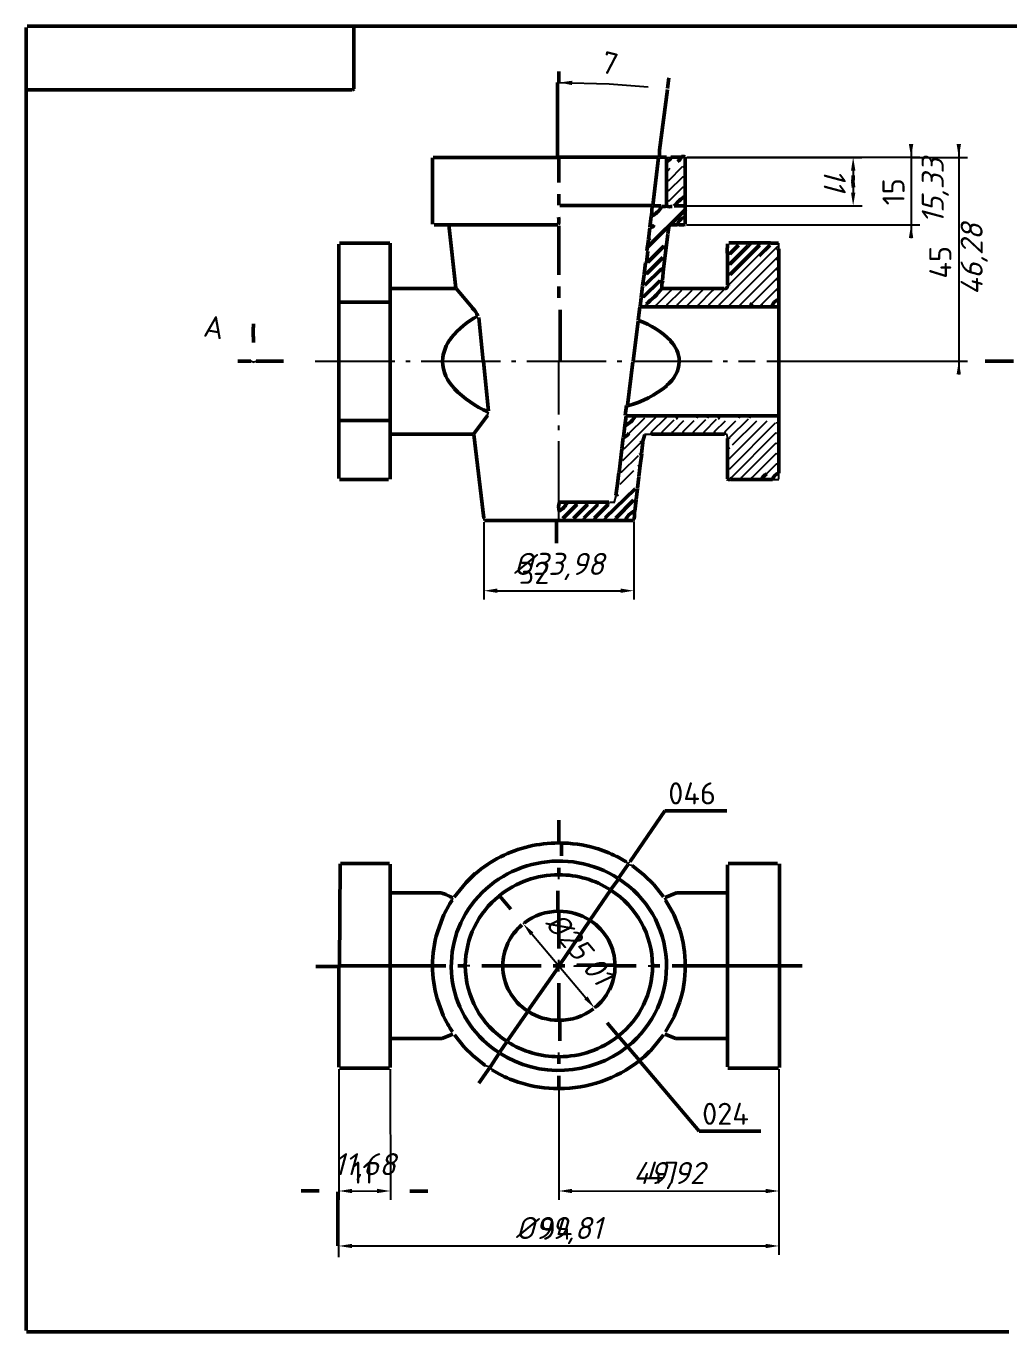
# Model space of a CAD drawing. Header units: millimetres. Extents: x 0 to 420, y -5 to 297.
# Drawn here: x 0.3 to 223.2, y 0.3 to 296.7 of the extents above; entities that cross this region are included whole.
import ezdxf

# ---------------------------------------------------------------- set-up
doc = ezdxf.new("R2010")
doc.units = ezdxf.units.MM
doc.linetypes.add('CENTER', pattern=[24, 18, -2.5, 1, -2.5])
for name, color, linetype, lineweight in [('AXIS', 1, 'CENTER', 25), ('DIMS', 4, 'Continuous', 25), ('MAIN', 7, 'Continuous', 50), ('TEXT', 7, 'Continuous', 25), ('THIN', 3, 'Continuous', 25)]:
    doc.layers.add(name, color=color, linetype=linetype, lineweight=lineweight)
doc.styles.add('ESKD', font='isocpeur.ttf', dxfattribs={"oblique": 15})
doc.dimstyles.new('ESKD', dxfattribs={"dimtxt": 5, "dimasz": 3, "dimexe": 2, "dimexo": 0, "dimgap": 1, "dimtad": 1, "dimtxsty": 'ESKD', "dimcen": 2.5, "dimclrd": 256, "dimclre": 256, "dimclrt": 256, "dimadec": 0, "dimazin": 3, "dimtfac": 1, "dimtmove": 0, "dimatfit": 3, "dimlwd": 25, "dimlwe": 25})

# ---------------------------------------------------------------- blocks, each defined once
blk = doc.blocks.new('_CLOSEDFILLED')
at = {"color": 0, "linetype": 'BYBLOCK'}
blk.add_solid([(-1, 0.164), (0, 0), (-1, -0.164)], dxfattribs=at)
blk = doc.blocks.new('*D5')
at = {"lineweight": 25}
for p, q in [((113.05, 92.95), (114.58, 94.24)), ((114.99, 90.66), (127.27, 76.15)), ((129.21, 73.86), (130.73, 75.15))]:
    blk.add_line(p, q, dxfattribs=at)
at = {"layer": 'Defpoints'}
for p in [(113.05, 92.95), (113.05, 92.95), (129.21, 73.86)]:
    blk.add_point(p, dxfattribs=at)
at = {"layer": 'DIMS', "xscale": 3, "yscale": 3}
for p, rotation in [((113.05, 92.95), 130.23341944455308), ((129.21, 73.86), -49.76658055544692)]:
    blk.add_blockref('_CLOSEDFILLED', p, dxfattribs=dict(at, rotation=rotation))
at = {"layer": 'DIMS', "insert": (125.33, 86.95), "char_height": 5, "attachment_point": 5, "rotation": 310.2334, "style": 'ESKD'}
blk.add_mtext('%%c25,01', dxfattribs=at)

msp = doc.modelspace()

# ---------------------------------------------------------------- hatches: boundary and pattern name
at = {"layer": 'THIN'}
h = msp.add_hatch(dxfattribs=at)
h.set_pattern_fill('ANSI31', scale=0.527559)
h.set_pattern_definition([(45, (-0.9708, 0.9708), (-1.184404, 1.184404), [])])
h.paths.add_polyline_path([(148.044, 266.012), (146.01, 264.034), (146.598, 263.595), (146.824, 263.111), (146.688, 262.408), (146.01, 261.705), (146.553, 261.265), (146.779, 260.782), (146.643, 260.078), (146.01, 259.419), (146.598, 258.979), (146.824, 258.496), (146.688, 257.793), (146.01, 257.089), (146.191, 256.958), (149.309, 260.122), (148.631, 260.694), (148.496, 261.397), (149.309, 262.452), (148.677, 263.023), (148.541, 263.727), (149.354, 264.781), (148.631, 265.045)])
h = msp.add_hatch(dxfattribs=at)
h.set_pattern_fill('ANSI31', scale=0.527559)
h.set_pattern_definition([(45, (-0.0683, 0.0683), (-1.184404, 1.184404), [])])
h.paths.add_polyline_path([(170.775, 247.112), (169.283, 247.112), (166.753, 244.606), (166.708, 244.738), (169.012, 246.98), (169.012, 247.156), (166.979, 247.156), (159.658, 240.035), (159.658, 238.057), (159.793, 237.837), (159.477, 236.87), (156.269, 236.738), (144.429, 236.826), (140.994, 233.486), (140.994, 233.31), (145.423, 233.31), (145.558, 233.442), (145.694, 233.31), (147.818, 233.31), (147.954, 233.442), (148.089, 233.31), (154.958, 233.31), (155.094, 233.442), (155.229, 233.31), (157.353, 233.31), (157.489, 233.442), (157.624, 233.31), (164.493, 233.31), (164.764, 233.574), (164.81, 233.31), (169.238, 233.31), (170.775, 234.804), (170.775, 236.782), (170.639, 236.87), (170.775, 237.134), (170.775, 239.068), (170.639, 239.112), (170.775, 239.464), (170.775, 241.398), (170.639, 241.573), (170.775, 241.793), (170.775, 243.727), (170.594, 243.859), (170.775, 244.079), (170.775, 246.057), (170.594, 246.189), (170.775, 246.408)])
h = msp.add_hatch(dxfattribs=at)
h.set_pattern_fill('ANSI31', scale=0.527559)
h.set_pattern_definition([(45, (-0.4197, 0.4197), (-1.184404, 1.184404), [])])
h.paths.add_polyline_path([(134.577, 190.235), (134.668, 190.147), (138.825, 194.366), (138.192, 194.938), (138.057, 195.641), (138.283, 196.125), (139.051, 196.916), (138.373, 197.619), (138.373, 198.322), (139.413, 199.509), (138.87, 199.949), (138.644, 200.432), (138.78, 201.135), (139.729, 202.146), (139.141, 202.674), (139.006, 203.421), (139.458, 204.168), (140.633, 205.223), (141.536, 205.223), (142.214, 204.52), (143.028, 205.223), (143.796, 205.267), (144.609, 204.52), (145.332, 205.179), (145.875, 205.311), (146.553, 205.091), (147.005, 204.564), (147.954, 205.311), (148.812, 205.223), (149.4, 204.564), (150.077, 205.179), (150.62, 205.311), (151.298, 205.091), (151.75, 204.52), (152.473, 205.179), (153.015, 205.311), (153.693, 205.091), (154.145, 204.52), (155.094, 205.267), (155.862, 205.223), (156.54, 204.564), (157.353, 205.267), (158.257, 205.267), (158.935, 204.564), (159.703, 204.168), (159.929, 203.685), (159.884, 203.245), (160.426, 202.806), (160.652, 202.322), (160.516, 201.619), (159.884, 200.916), (160.381, 200.52), (160.607, 200.037), (160.471, 199.333), (159.793, 198.63), (160.381, 198.19), (160.607, 197.707), (160.471, 197.004), (159.793, 196.3), (160.381, 195.861), (160.607, 195.377), (160.562, 194.85), (160.11, 194.279), (160.2, 194.191), (160.923, 194.85), (161.465, 194.982), (162.143, 194.762), (162.595, 194.191), (163.318, 194.85), (163.906, 194.982), (164.584, 194.762), (165.036, 194.191), (166.798, 195.729), (167.611, 195.685), (168.244, 195.07), (170.549, 197.311), (169.916, 197.751), (169.69, 198.234), (169.826, 198.938), (170.504, 199.685), (169.916, 200.212), (169.781, 200.916), (170.594, 201.971), (169.916, 202.542), (169.781, 203.245), (170.594, 204.3), (169.916, 204.872), (169.781, 205.575), (170.549, 206.586), (169.826, 206.849), (169.238, 207.816), (168.515, 207.157), (167.973, 207.025), (167.295, 207.245), (166.843, 207.816), (166.12, 207.157), (165.578, 207.025), (164.855, 207.245), (164.403, 207.816), (163.499, 207.113), (162.686, 207.157), (162.053, 207.773), (161.375, 207.157), (160.833, 207.025), (160.155, 207.245), (159.703, 207.816), (159.025, 207.157), (158.347, 206.937), (157.624, 207.157), (157.172, 207.729), (156.585, 207.201), (155.997, 207.069), (155.455, 207.201), (154.913, 207.773), (153.964, 207.025), (153.105, 207.113), (152.518, 207.773), (151.84, 207.157), (151.298, 207.025), (150.62, 207.245), (150.168, 207.816), (149.49, 207.157), (148.812, 206.937), (148.134, 207.157), (147.682, 207.685), (146.959, 207.069), (146.191, 207.025), (145.332, 207.816), (144.383, 207.069), (143.525, 207.157), (142.937, 207.816), (142.26, 207.201), (141.717, 207.069), (141.039, 207.289), (140.587, 207.86), (137.017, 204.212), (137.65, 203.641), (137.786, 202.938), (137.56, 202.454), (135.978, 200.872), (136.566, 200.344), (136.701, 199.597), (136.475, 199.114), (135.571, 198.19), (136.159, 197.663), (136.294, 196.916), (136.068, 196.432), (135.21, 195.553), (135.888, 194.982), (136.023, 194.279), (135.797, 193.795), (134.893, 192.872), (135.526, 192.301), (135.662, 191.597), (135.436, 191.114)])

# ---------------------------------------------------------------- linework, layer by layer
at = {"layer": 'AXIS'}
for p, q in [((65.888, 220.612), (165.623, 220.612)), ((121.127, 184.52), (121.127, 220.564))]:
    msp.add_line(p, q, dxfattribs=at)
at = {"layer": 'MAIN'}
for p, q in [((0.497, 296.684), (74.564, 296.684)), ((74.609, 282.451), (74.609, 296.648)), ((419.593, 296.675), (74.655, 296.675)), ((0.294, 282.231), (0.294, 296.341)), ((121.124, 283.989), (121.124, 286.407)), ((145.739, 282.495), (146.056, 284.913)), ((0.294, 0.615), (0.294, 282.231)), ((0.316, 282.231), (74.203, 282.231)), ((120.823, 266.969), (120.823, 283.901)), ((143.977, 268.561), (145.784, 282.275)), ((92.469, 251.771), (92.469, 266.803)), ((92.595, 266.886), (121.065, 266.886)), ((121.133, 261.221), (121.133, 266.882)), ((121.156, 266.926), (143.706, 266.926)), ((142.44, 255.956), (143.751, 266.882)), ((145.559, 266.904), (143.931, 266.904)), ((143.932, 266.969), (143.932, 268.563)), ((145.558, 255.903), (145.558, 266.882)), ((146.553, 266.926), (148.857, 266.926)), ((149.806, 251.771), (149.806, 266.935)), ((121.133, 256.078), (121.133, 258.54)), ((142.26, 255.934), (121.336, 255.934)), ((141.102, 246.327), (149.902, 255.127)), ((142.124, 253.617), (142.305, 255.868)), ((142.485, 255.897), (144.293, 255.897)), ((149.354, 255.912), (147.275, 255.912)), ((141.771, 251.028), (142.088, 253.578)), ((92.866, 251.595), (120.93, 251.595)), ((97.792, 237.178), (96.165, 251.551)), ((121.133, 240.255), (121.133, 251.375)), ((141.446, 248.299), (141.762, 250.936)), ((144.875, 241.618), (145.835, 249.485)), ((145.83, 249.529), (146.155, 251.498)), ((71.22, 194.015), (71.22, 247.2)), ((82.825, 247.424), (71.401, 247.424)), ((82.875, 237.134), (82.875, 247.402)), ((141.111, 245.708), (141.427, 248.257)), ((141.335, 243.131), (144.946, 246.741)), ((162.008, 247.463), (159.703, 247.463)), ((159.898, 244.988), (161.904, 246.994)), ((159.913, 242.643), (164.103, 246.833)), ((159.975, 240.34), (166.617, 246.982)), ((162.098, 247.463), (169.148, 247.463)), ((166.578, 244.512), (169.051, 246.986)), ((170.956, 247.433), (169.238, 247.433)), ((171.017, 195.246), (171.017, 246.145)), ((140.977, 242.995), (141.342, 245.632)), ((141.019, 240.493), (144.675, 244.148)), ((159.342, 237.925), (159.342, 244.782)), ((140.136, 237.749), (140.452, 240.343)), ((140.451, 240.387), (140.767, 242.936)), ((140.658, 237.856), (144.313, 241.511)), ((144.609, 239.024), (144.881, 241.617)), ((82.902, 234.101), (82.902, 237.134)), ((82.924, 237.134), (97.747, 237.134)), ((101.507, 232.783), (97.837, 237.134)), ((121.133, 235.024), (121.133, 237.618)), ((139.796, 235.109), (140.112, 237.659)), ((140.341, 235.219), (143.997, 238.874)), ((144.564, 237.134), (158.528, 237.134)), ((139.548, 233.046), (139.774, 235.024)), ((71.265, 234.057), (82.834, 234.057)), ((82.879, 207.245), (82.879, 234.013)), ((121.389, 220.65), (121.389, 232.298)), ((139.141, 229.838), (139.503, 232.958)), ((139.593, 233.002), (171.001, 233.002)), ((103.983, 220.651), (102.944, 230.541)), ((138.001, 220.647), (139.13, 229.745)), ((48.309, 220.607), (51.291, 220.607)), ((52.466, 220.607), (58.702, 220.607)), ((105.203, 209.267), (104.028, 220.563)), ((136.701, 210.586), (137.876, 220.519)), ((217.818, 220.607), (224.28, 220.607)), ((136.173, 208.285), (136.489, 210.571)), ((101.814, 204.124), (104.905, 208.344)), ((136.114, 206.058), (136.385, 208.168)), ((136.43, 208.212), (171.001, 208.212)), ((71.265, 207.201), (82.834, 207.201)), ((82.902, 204.08), (82.902, 207.157)), ((135.752, 203.377), (136.114, 206.014)), ((82.875, 193.848), (82.875, 204.081)), ((82.924, 204.08), (101.769, 204.08)), ((104.074, 185.004), (101.814, 204.036)), ((135.43, 200.741), (135.746, 203.29)), ((139.91, 199.685), (140.181, 202.278)), ((140.131, 202.29), (140.592, 204.007)), ((142.124, 204.08), (158.709, 204.08)), ((159.342, 196.169), (159.342, 203.069)), ((134.775, 195.419), (135.419, 200.698)), ((139.599, 197.047), (139.915, 199.64)), ((139.285, 194.453), (139.601, 197.003)), ((159.36, 193.927), (159.36, 196.081)), ((82.518, 193.777), (71.356, 193.777)), ((134.08, 190.147), (134.442, 192.784)), ((134.448, 192.827), (134.764, 195.377)), ((138.961, 191.817), (139.277, 194.41)), ((160.11, 193.751), (169.555, 193.751)), ((131.64, 185.092), (138.464, 191.685)), ((138.636, 189.225), (138.953, 191.774)), ((121.291, 188.608), (132.498, 188.608)), ((122.016, 184.931), (125.194, 188.11)), ((124.411, 184.931), (127.589, 188.11)), ((126.826, 184.982), (129.946, 188.103)), ((129.221, 184.982), (132.341, 188.103)), ((134.029, 185.008), (138.085, 189.065)), ((138.323, 186.587), (138.639, 189.18)), ((104.254, 184.477), (137.966, 184.477)), ((120.572, 179.369), (120.572, 184.424)), ((137.295, 107.081), (145.175, 118.577)), ((159.206, 118.554), (145.197, 118.554)), ((121.124, 111.337), (121.124, 116.479)), ((121.712, 108.401), (121.712, 111.258)), ((136.375, 107.029), (134.226, 108.269)), ((71.346, 83.469), (71.5, 106.544)), ((82.744, 106.655), (71.582, 106.655)), ((82.902, 99.952), (82.902, 106.458)), ((100.122, 102.3), (102.151, 104.329)), ((121.133, 104.128), (121.133, 105.667)), ((134.689, 103.278), (136.768, 106.311)), ((140.497, 103.996), (137.74, 106.159)), ((142.662, 101.839), (140.501, 104)), ((159.342, 83.469), (159.342, 106.326)), ((159.522, 106.655), (170.73, 106.655)), ((171.179, 60.35), (171.179, 106.546)), ((97.385, 99.029), (100.097, 102.326)), ((132.905, 100.7), (134.622, 103.117)), ((144.853, 99.073), (142.666, 101.842)), ((82.902, 83.469), (82.902, 99.908)), ((82.97, 99.952), (94.448, 99.952)), ((110.265, 96.304), (107.644, 99.293)), ((120.891, 95.865), (120.891, 100.437)), ((128.205, 93.843), (132.86, 100.568)), ((145.242, 98.897), (147.818, 99.952)), ((147.24, 95.04), (145.35, 98.315)), ((159.296, 99.952), (147.818, 99.952)), ((121.133, 87.381), (121.133, 95.777)), ((148.559, 91.601), (147.221, 95.029)), ((93.571, 91.074), (94.819, 94.458)), ((121.4, 83.777), (128.16, 93.667)), ((65.979, 83.252), (71.176, 83.252)), ((71.22, 60.437), (71.22, 83.382)), ((71.265, 83.425), (95.487, 83.425)), ((82.902, 66.899), (82.902, 83.382)), ((98.244, 83.404), (99.871, 83.404)), ((103.667, 83.404), (108.367, 83.404)), ((117.089, 83.404), (108.457, 83.404)), ((114.106, 73.184), (121.02, 83.118)), ((119.845, 83.404), (122.466, 83.404)), ((125.222, 83.564), (133.808, 83.564)), ((133.899, 83.425), (138.644, 83.425)), ((144.067, 83.404), (142.395, 83.404)), ((146.824, 83.404), (149.761, 83.404)), ((149.852, 83.425), (171.001, 83.425)), ((159.364, 66.943), (159.364, 83.382)), ((176.333, 83.404), (171.091, 83.404)), ((121.124, 71.118), (121.124, 79.514)), ((94.909, 72.173), (93.526, 75.909)), ((147.312, 71.997), (148.514, 75.074)), ((109.406, 66.327), (114.061, 73.052)), ((145.298, 68.451), (147.337, 71.983)), ((121.381, 66.416), (121.381, 71.031)), ((134.606, 67.5), (132.075, 70.489)), ((82.902, 60.349), (82.902, 66.855)), ((82.97, 66.899), (94.584, 66.899)), ((94.584, 66.899), (97.069, 67.91)), ((99.735, 64.877), (97.431, 67.734)), ((107.644, 63.734), (109.361, 66.151)), ((139.385, 61.947), (134.65, 67.411)), ((142.305, 64.569), (144.853, 67.734)), ((147.682, 66.899), (145.197, 67.91)), ((147.682, 66.899), (159.296, 66.899)), ((159.342, 60.481), (159.342, 66.855)), ((101.586, 63.029), (99.737, 64.878)), ((104.435, 60.771), (101.588, 63.031)), ((105.52, 60.437), (107.598, 63.558)), ((121.133, 61.14), (121.133, 62.767)), ((71.356, 60.174), (82.744, 60.174)), ((102.944, 56.745), (105.474, 60.349)), ((107.642, 58.817), (105.928, 59.807)), ((152.918, 45.871), (139.402, 61.835)), ((170.91, 60.187), (159.477, 60.187)), ((121.133, 55.602), (121.133, 58.46)), ((166.934, 45.902), (152.97, 45.902)), ((62.679, 32.328), (66.746, 32.328)), ((70.963, 19.869), (70.963, 32.088)), ((87.308, 32.285), (91.375, 32.285)), ((223.196, 0.334), (0.371, 0.334))]:
    msp.add_line(p, q, dxfattribs=at)
for centre, radius, start, end in [((74.309, 282.573), 0.334, 252.74833, 337.92424), ((145.531, 266.986), 0.994, 274.2415, 353.94394), ((147.289, 267.509), 1.698, 295.4702, 344.68062), ((149.262, 265.934), 1.193, 62.46878, 104.93623), ((198.895, 261.439), 11.064, 173.15227, 187.3133), ((153.584, 251.516), 7.593, 120.47164, 145.7247), ((139.851, 258.132), 5.159, 296.95441, 331.37386), ((144.799, 258.153), 2.439, 260.28757, 288.31782), ((146.315, 257.582), 1.885, 247.56985, 286.62104), ((118.359, 252.576), 2.793, 340.29833, 15.77967), ((150.776, 250.541), 3.029, 109.84156, 158.43092), ((141.781, 252.034), 1.067, 273.90013, 334.67228), ((147.126, 246.888), 4.733, 80.0245, 101.88756), ((148.759, 256.214), 4.639, 261.19481, 283.13241), ((167.536, 246.017), 8.222, 171.09292, 187.97053), ((163.727, 247.411), 0.723, 303.66225, 0.64413), ((144.734, 241.129), 0.524, 73.28834, 138.01119), ((121.604, 256.77), 30.179, 309.77503, 319.40791), ((148.177, 237.723), 3.704, 160.59473, 188.47896), ((158.907, 237.57), 0.467, 236.54129, 31.56607), ((171.711, 232.261), 2.464, 106.9991, 161.07777), ((98.926, 229.583), 4.034, 18.25004, 51.10705), ((165.349, 233.098), 0.723, 123.66003, 184.13451), ((75.792, 227.062), 23.988, 175.16042, 185.14033), ((111.26, 214.263), 18.659, 117.3104, 141.13168), ((133.469, 212.674), 18.096, 43.90306, 71.53271), ((103.485, 220.385), 8.742, 140.40098, 178.2538), ((141.729, 220.463), 6.704, 1.61134, 44.88302), ((103.965, 220.989), 9.24, 182.65137, 224.81025), ((141.026, 221.002), 7.437, 307.65285, 356.60024), ((113.675, 230.012), 22.541, 223.68592, 247.72292), ((130.674, 233.288), 23.571, 284.94761, 309.33391), ((133.81, 210.65), 5.242, 296.86875, 331.45669), ((147.295, 208.088), 0.617, 308.25803, 7.44126), ((156.83, 208.088), 0.617, 308.25803, 7.44126), ((135.258, 205.209), 1.979, 286.04806, 332.16094), ((140.034, 201.79), 0.524, 73.28834, 138.01119), ((159.802, 194.388), 0.646, 227.37893, 288.87761), ((169.119, 193.251), 2.022, 114.6401, 164.13253), ((171.567, 193.197), 2.097, 105.77072, 163.08501), ((124.728, 187.492), 3.655, 162.01029, 194.22918), ((118.587, 191.014), 5.108, 300.55188, 331.0074), ((140.146, 182.597), 4.44, 115.02961, 153.98734), ((134.136, 186.03), 4.183, 337.92242, 6.96515), ((121.045, 82.305), 28.99, 89.95976, 116.92005), ((121.265, 82.267), 29.026, 73.6713, 90.21526), ((121.548, 82.935), 28.296, 63.41759, 73.84216), ((121.161, 82.35), 24.831, 57.2693, 146.03644), ((120.924, 82.656), 28.628, 117.02375, 130.89563), ((121.066, 82.668), 21.4, 90.0013, 128.9147), ((121.163, 82.358), 21.716, 57.47241, 90.01835), ((122.204, 83.41), 23.346, 308.43249, 57.59415), ((91.637, 89.998), 10.353, 58.47113, 74.22755), ((118.592, 84.073), 25.933, 146.66241, 156.40208), ((120.18, 83.373), 20.271, 128.21834, 179.72804), ((121.926, 83.338), 20.451, 0.3698, 57.49566), ((120.023, 83.413), 23.29, 146.64128, 237.73364), ((121.121, 82.92), 12.886, 90.2456, 127.33438), ((121.099, 82.561), 13.252, 57.95871, 89.7573), ((120.518, 83.402), 12.109, 129.87539, 179.67863), ((121.649, 83.392), 12.225, 0.36568, 57.27981), ((120.275, 83.344), 27.801, 163.85628, 179.7414), ((122.559, 83.412), 27.245, 0.12046, 17.48234), ((120.794, 83.552), 28.323, 180.34543, 195.65796), ((120.306, 83.491), 20.4, 180.30849, 237.47454), ((120.613, 83.454), 12.206, 180.34127, 237.46179), ((121.846, 83.366), 12.02, 333.36894, 0.07193), ((121.996, 83.444), 20.374, 308.5012, 359.82381), ((122.501, 83.417), 27.303, 342.21764, 359.92527), ((122.692, 82.604), 10.903, 307.21244, 334.95442), ((119.059, 82.962), 26.443, 204.07311, 213.42898), ((121.008, 83.752), 12.692, 237.17626, 270.25904), ((121.289, 83.783), 12.724, 269.39813, 307.10239), ((120.987, 84.072), 21.278, 237.23037, 270.21057), ((121.281, 84.218), 21.426, 269.66359, 308.37191), ((121.151, 84.724), 25.051, 237.54249, 308.10143), ((125.844, 79.583), 22.263, 307.55017, 317.63236), ((121.244, 84.668), 29.117, 269.82538, 308.38152), ((120.894, 84.124), 28.554, 242.36158, 252.96017), ((121.098, 84.809), 29.261, 252.97069, 269.93505)]:
    msp.add_arc(centre, radius, start, end, dxfattribs=at)
at = {"layer": 'THIN'}
for p, q in [((145.558, 266.882), (146.462, 266.926)), ((145.604, 263.858), (146.101, 264.034)), ((149.264, 264.781), (149.761, 264.957)), ((145.604, 261.529), (146.101, 261.705)), ((149.219, 262.452), (149.761, 262.628)), ((145.604, 259.243), (146.101, 259.419)), ((149.219, 260.122), (149.761, 260.298)), ((145.604, 256.914), (146.101, 257.089)), ((141.491, 248.255), (141.988, 248.43)), ((144.971, 246.716), (145.468, 246.892)), ((166.662, 246.936), (166.843, 247.419)), ((170.458, 246.013), (171.001, 246.189)), ((171.001, 246.231), (171.001, 247.404)), ((140.813, 242.98), (141.311, 243.156)), ((159.387, 244.826), (159.884, 245.002)), ((170.441, 243.736), (170.983, 243.912)), ((140.497, 240.343), (140.994, 240.519)), ((159.387, 242.497), (159.884, 242.672)), ((159.404, 240.158), (159.946, 240.334)), ((170.504, 241.398), (171.001, 241.573)), ((144.022, 238.848), (144.564, 239.024)), ((146.507, 236.607), (146.688, 237.09)), ((153.648, 236.607), (153.828, 237.09)), ((156.043, 236.607), (156.223, 237.09)), ((159.387, 237.881), (159.929, 238.057)), ((170.504, 239.068), (171.001, 239.244)), ((139.819, 235.068), (140.316, 235.244)), ((170.458, 236.738), (171.001, 236.914)), ((140.813, 233.046), (140.949, 233.53)), ((143.209, 233.046), (143.344, 233.53)), ((145.558, 233.046), (145.739, 233.574)), ((147.954, 233.046), (148.134, 233.574)), ((150.349, 233.046), (150.484, 233.53)), ((152.744, 233.046), (152.879, 233.53)), ((155.094, 233.046), (155.274, 233.574)), ((157.489, 233.046), (157.669, 233.574)), ((159.884, 233.046), (160.019, 233.53)), ((162.279, 233.046), (162.414, 233.53)), ((167.024, 233.046), (167.205, 233.574)), ((51.743, 220.387), (51.291, 220.607)), ((51.743, 220.387), (52.466, 220.607)), ((104.905, 208.344), (105.203, 209.179)), ((142.983, 207.685), (143.163, 208.168)), ((145.378, 207.685), (145.558, 208.168)), ((152.518, 207.685), (152.699, 208.168)), ((154.913, 207.685), (155.094, 208.168)), ((162.053, 207.685), (162.234, 208.168)), ((164.448, 207.685), (164.629, 208.168)), ((142.079, 204.124), (142.214, 204.608)), ((144.474, 204.124), (144.609, 204.608)), ((146.824, 204.124), (147.005, 204.652)), ((149.219, 204.124), (149.4, 204.652)), ((151.614, 204.124), (151.75, 204.608)), ((154.009, 204.124), (154.145, 204.608)), ((156.359, 204.124), (156.54, 204.652)), ((158.754, 204.124), (158.935, 204.652)), ((170.441, 206.639), (170.983, 206.815)), ((140.542, 204.05), (142.034, 204.05)), ((159.314, 203.984), (158.799, 204.08)), ((159.342, 203.157), (159.314, 203.984)), ((159.404, 203.06), (159.946, 203.236)), ((170.504, 204.3), (171.001, 204.476)), ((170.504, 201.971), (171.001, 202.146)), ((135.481, 200.696), (136.023, 200.916)), ((139.322, 199.509), (139.864, 199.685)), ((159.387, 200.784), (159.929, 200.96)), ((159.387, 198.454), (159.884, 198.63)), ((170.458, 199.641), (171.001, 199.817)), ((139.006, 196.872), (139.548, 197.048)), ((159.387, 196.125), (159.884, 196.3)), ((170.458, 197.311), (171.001, 197.487)), ((134.803, 195.377), (135.3, 195.553)), ((160.065, 193.795), (160.2, 194.279)), ((162.46, 193.795), (162.595, 194.279)), ((164.81, 193.795), (164.99, 194.322)), ((169.643, 193.799), (170.993, 193.799)), ((171.019, 193.847), (171.019, 195.158)), ((133.784, 188.71), (134.141, 190.045)), ((134.125, 190.103), (134.622, 190.279)), ((125.223, 188.081), (125.403, 188.564)), ((127.618, 188.081), (127.799, 188.564)), ((129.968, 188.081), (130.148, 188.564)), ((132.363, 188.081), (132.544, 188.564)), ((132.587, 188.652), (133.847, 188.652)), ((138.102, 189.048), (138.599, 189.224)), ((104.254, 184.477), (104.074, 185.004)), ((126.669, 184.521), (126.804, 185.004)), ((129.064, 184.521), (129.199, 185.004)), ((131.414, 184.521), (131.64, 185.092)), ((133.809, 184.521), (133.99, 185.048)), ((136.746, 106.546), (136.385, 107.047)), ((136.791, 106.546), (137.307, 107.073)), ((121.156, 103.117), (121.11, 104.04)), ((137.74, 106.159), (136.837, 106.37)), ((96.924, 98.326), (97.069, 98.81)), ((145.369, 98.326), (145.197, 98.853)), ((100.91, 83.382), (99.961, 83.425)), ((121.156, 82.151), (121.065, 83.118)), ((121.124, 83.645), (121.124, 84.744)), ((141.401, 83.382), (142.305, 83.425)), ((121.124, 62.855), (121.124, 63.778)), ((105.482, 60.463), (104.428, 60.746)), ((105.926, 59.804), (105.52, 60.349))]:
    msp.add_line(p, q, dxfattribs=at)

# ---------------------------------------------------------------- texts
at = {"layer": 'TEXT', "style": 'ESKD'}
for s, rotation, p in [('7', -14.10132, (130.352, 286.267)), ('15', 90, (199.528, 256.019)), ('45', 90, (210.152, 239.373)), ('A', -9.81644, (40.295, 226.308))]:
    msp.add_text(s, height=5, rotation=rotation, dxfattribs=at).set_placement(p)
for s, p in [('32', (112.036, 170.093)), ('046', (145.942, 120.046)), ('024', (153.628, 47.331)), ('11', (74.061, 33.97)), ('47', (141.196, 33.97)), ('94', (116.783, 21.267))]:
    msp.add_text(s, height=5, dxfattribs=at).set_placement(p)

# ---------------------------------------------------------------- dimensions: what is measured, and where the dimension line sits
at = {"layer": 'DIMS'}
for base, p1, p2, angle in [((201.018, 266.921), (150.123, 266.922), (150.077, 251.596), 89.99921), ((211.841, 266.897), (200.962, 266.898), (168.334, 220.622), 89.99373), ((71.23, 32.306), (71.22, 59.954), (82.899, 59.954), 0.02135), ((121.14, 32.311), (121.142, 55.514), (171.058, 59.954), 359.99501)]:
    msp.add_linear_dim(base=base, p1=p1, p2=p2, angle=angle, dimstyle='ESKD', override={"dimlfac": 1, "dimtix": 0, "dimtofl": 1}, dxfattribs=at).render()
msp.add_linear_dim(base=(187.883, 266.902), p1=(150.123, 266.89), p2=(149.354, 255.905), angle=270.01776, location=(183.692, 261.823), text='11', dimstyle='ESKD', override={"dimlfac": 1, "dimtix": 0, "dimtofl": 1, "dimtmove": 2}, dxfattribs=at).render()
for base, p1, p2, angle in [((104.144, 168.546), (104.145, 184.081), (138.123, 184.257), 359.99562), ((71.229, 19.832), (71.229, 17.273), (171.037, 59.954), 359.99859)]:
    msp.add_linear_dim(base=base, p1=p1, p2=p2, angle=angle, text='%%c<>', dimstyle='ESKD', override={"dimlfac": 1, "dimtix": 0, "dimtofl": 1}, dxfattribs=at).render()
dim = msp.add_linear_dim(base=(113.055, 92.948), p1=(113.055, 92.948), p2=(129.208, 73.856), angle=310.23342, text='%%c<>', dimstyle='ESKD', override={"dimlfac": 1, "dimtix": 0, "dimtofl": 1}, dxfattribs=at)
dim.commit()
dim.dimension.update_dxf_attribs({"geometry": '*D5', "text_midpoint": (125.33, 86.954)})

# ---------------------------------------------------------------- leaders
msp.add_leader([(121.149, 283.866), (132.544, 283.594), (141.356, 282.935)], dimstyle='ESKD', dxfattribs=at)

doc.saveas('drawing.dxf')
